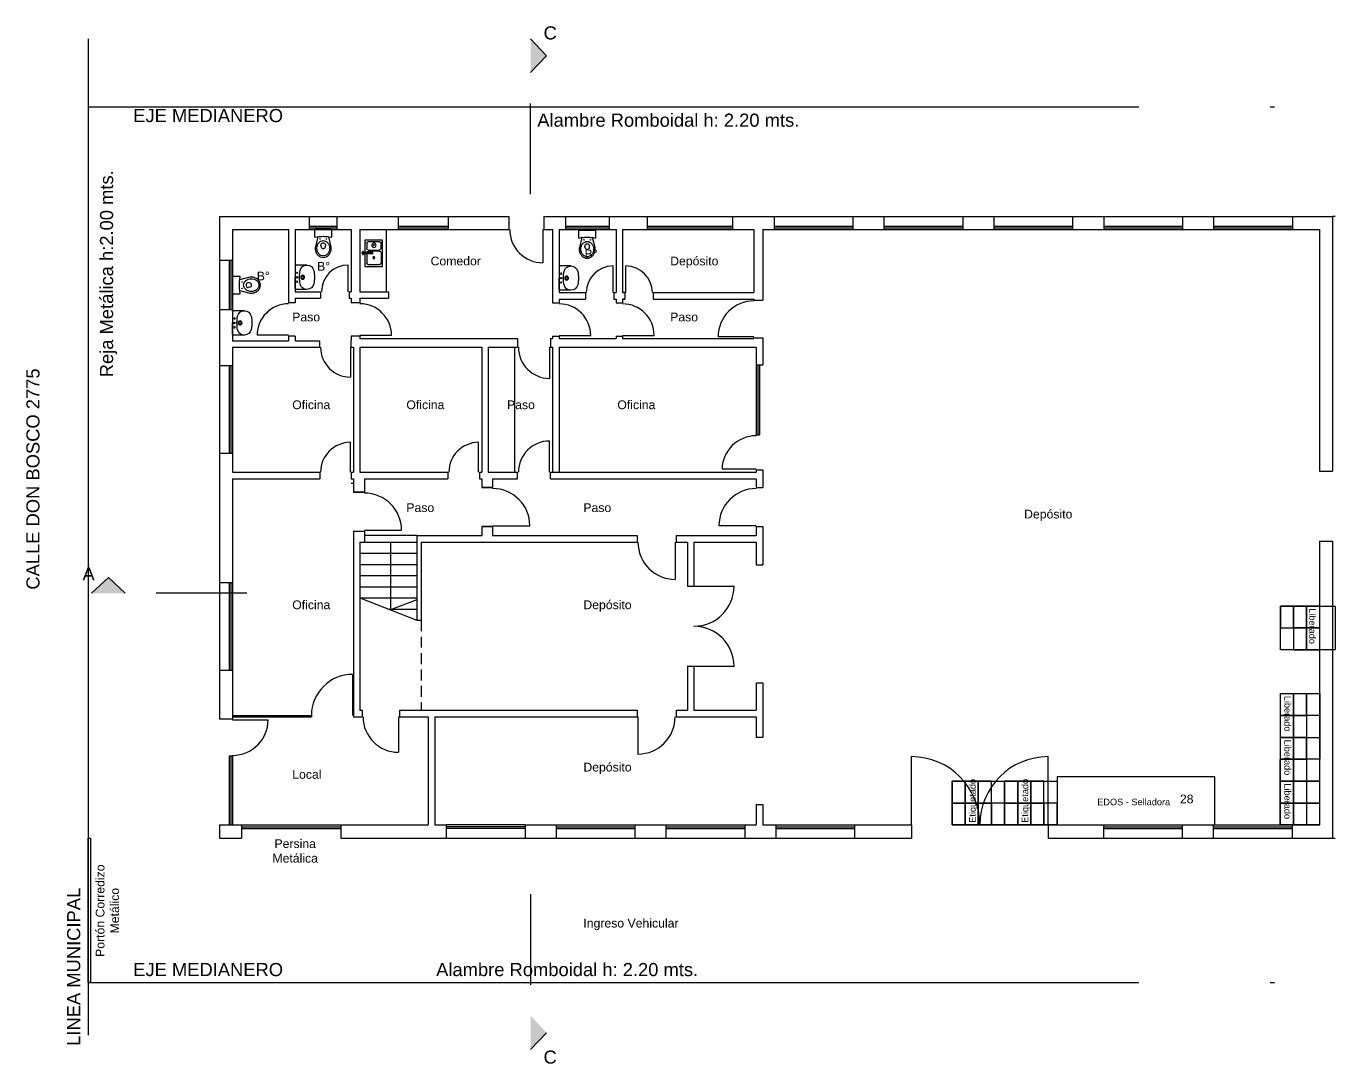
# Model space of a CAD drawing. Header units: inches. Extents: x 16.6 to 94.3, y -7.9 to 15.8.
# Drawn here: x 16.55 to 46.43, y -7.9 to 15.81 of the extents above; entities that cross this region are included whole.
import ezdxf

# ---------------------------------------------------------------- set-up
doc = ezdxf.new("R2010")
doc.units = ezdxf.units.IN
doc.header["$MEASUREMENT"] = 0
doc.linetypes.add('ACAD_ISO04W100', pattern=[30, 24, -3, 0, -3])
doc.linetypes.add('TRAZOS2', pattern=[0.375, 0.25, -0.125])
for name, color, linetype in [('03 Auxiliar 2', 251, 'Continuous'), ('A-ARTEFACTOS', 1, 'Continuous'), ('Capa1', 8, 'Continuous'), ('Capa2', 252, 'Continuous'), ('SANITARIOS', 1, 'Continuous')]:
    doc.layers.add(name, color=color, linetype=linetype)
for name, color, linetype, plot in [('Estanterías', 210, 'Continuous', False), ('Liberado', 82, 'Continuous', False), ('Máquinas', 30, 'Continuous', False)]:
    doc.layers.add(name, color=color, linetype=linetype, plot=plot)
doc.styles.get("Standard").update_dxf_attribs({"font": 'arial.ttf'})

# ---------------------------------------------------------------- blocks, each defined once
blk = doc.blocks.new('inodoro')
at = {"layer": '03 Auxiliar 2'}
for p, q in [((0.192, 0), (-0.192, 0)), ((-0.2, -0.008), (-0.2, -0.159)), ((-0.185, -0.174), (-0.13, -0.164)), ((-0.124, -0.163), (-0.179, -0.391)), ((0.18, -0.391), (0.125, -0.164)), ((0.13, -0.164), (0.185, -0.174)), ((0.2, -0.159), (0.2, -0.008)), ((-0.049, -0.394), (-0.055, -0.358)), ((-0.048, -0.395), (-0.049, -0.392)), ((0.017, -0.311), (-0.016, -0.311)), ((0.05, -0.394), (0.056, -0.358)), ((0.05, -0.395), (0.05, -0.394))]:
    blk.add_line(p, q, dxfattribs=at)
blk.add_lwpolyline([(0.001, -0.602, -0.116068), (-0.054, -0.589, -0.104119), (-0.102, -0.551, -0.090734), (-0.133, -0.495, -0.083107), (-0.145, -0.427, -0.083107), (-0.133, -0.359, -0.090734), (-0.102, -0.303, -0.104119), (-0.054, -0.265, -0.116068), (0.001, -0.252, -0.116068), (0.055, -0.265, -0.104119), (0.103, -0.303, -0.090734), (0.135, -0.359, -0.083107), (0.146, -0.427, -0.083107), (0.135, -0.495, -0.090734), (0.103, -0.551, -0.104119), (0.055, -0.589, -0.116068)], format="xyb", close=True, dxfattribs=at)
blk.add_lwpolyline([(-0.124, -0.163, -0.026853), (0, -0.154, -0.027118), (0.125, -0.164)], format="xyb", dxfattribs=at)
for centre in [(-0.073, -0.215), (0.074, -0.215)]:
    blk.add_circle(centre, 0.005, dxfattribs=at)
for centre, radius, start, end in [((-0.192, -0.008), 0.008, 90, 180), ((0.192, -0.008), 0.008, 360, 90), ((-0.185, -0.159), 0.015, 180, 270), ((0.026, -1.314), 1.16, 97.4474, 97.7443), ((0.185, -0.159), 0.015, 270, 0), ((0.059, -0.427), 0.241, 171.4375, 180), ((0.059, -0.427), 0.241, 180, 199.7974), ((0.031, -0.437), 0.211, 199.7974, 220.9922), ((0.012, -0.453), 0.186, 220.9922, 244.5162), ((-0.016, -0.351), 0.04, 90, 190.1096), ((0.001, -0.384), 0.05, 191.7999, 270), ((0.001, -0.384), 0.05, 270, 348.2001), ((0.017, -0.351), 0.04, 349.8904, 90), ((-0.011, -0.453), 0.186, 295.4838, 319.0078), ((-0.029, -0.437), 0.211, 319.0078, 340.2026), ((-0.058, -0.427), 0.241, 340.2026, 360), ((-0.058, -0.427), 0.241, 360, 8.5625), ((0.001, -0.478), 0.159, 244.5162, 270), ((0.001, -0.478), 0.159, 270, 295.4838)]:
    blk.add_arc(centre, radius, start, end, dxfattribs=at)
blk = doc.blocks.new('BACH')
at = {"layer": '03 Auxiliar 2'}
for p, q in [((3333.218, 1803.54), (3333.466, 1803.54)), ((3333.486, 1803.52), (3333.486, 1803.262)), ((3333.486, 1803.004), (3333.486, 1803.262)), ((3333.218, 1802.984), (3333.466, 1802.984))]:
    blk.add_line(p, q, dxfattribs=at)
for centre, radius in [((3333.316, 1803.262), 0.045), ((3333.316, 1803.262), 0.03), ((3333.441, 1803.362), 0.015), ((3333.441, 1803.162), 0.015)]:
    blk.add_circle(centre, radius, dxfattribs=at)
for centre, radius, start, end in [((3333.218, 1803.38), 0.16, 12.0967, 168.2639), ((3333.466, 1803.52), 0.02, 0, 90), ((3333.786, 1803.262), 0.74, 168.2639, 180), ((3333.786, 1803.262), 0.74, 180, 191.7361), ((3332.934, 1803.319), 0.45, 3.1243, 12.0967), ((3331.886, 1803.262), 1.5, 0, 3.1243), ((3331.886, 1803.262), 1.5, 356.8757, 0), ((3333.446, 1803.262), 0.0175, 0, 180), ((3333.446, 1803.262), 0.0175, 180, 0), ((3333.218, 1803.144), 0.16, 191.7361, 347.9033), ((3332.934, 1803.204), 0.45, 347.9033, 356.8757), ((3333.466, 1803.004), 0.02, 270, 0)]:
    blk.add_arc(centre, radius, start, end, dxfattribs=at)
blk = doc.blocks.new('bacha coc')
at = {"layer": '03 Auxiliar 2'}
for p, q in [((2665.567, 1796.511), (2665.567, 1796.723)), ((2665.857, 1796.763), (2665.607, 1796.763)), ((2665.897, 1796.492), (2665.897, 1796.723)), ((2665.716, 1796.496), (2665.449, 1796.496)), ((2665.486, 1796.545), (2665.486, 1796.447)), ((2665.708, 1796.511), (2665.486, 1796.511)), ((2665.708, 1796.481), (2665.486, 1796.481)), ((2665.567, 1796.273), (2665.567, 1796.387)), ((2665.857, 1796.452), (2665.607, 1796.452)), ((2665.607, 1796.427), (2665.857, 1796.427)), ((2665.678, 1796.483), (2665.678, 1796.513)), ((2665.897, 1796.387), (2665.897, 1796.273)), ((2665.607, 1796.233), (2665.857, 1796.233))]:
    blk.add_line(p, q, dxfattribs=at)
for points in [[(2665.927, 1796.799), (2665.927, 1796.199), (2665.527, 1796.199), (2665.527, 1796.481)], [(2665.527, 1796.511), (2665.527, 1796.799), (2665.927, 1796.799)], [(2665.708, 1796.511), (2665.708, 1796.481)]]:
    blk.add_lwpolyline(points, dxfattribs=at)
for centre, radius in [((2665.486, 1796.496), 0.025), ((2665.486, 1796.496), 0.0177), ((2665.486, 1796.496), 0.015), ((2665.732, 1796.317), 0.05), ((2665.732, 1796.601), 0.024), ((2665.732, 1796.601), 0.02), ((2665.732, 1796.317), 0.01)]:
    blk.add_circle(centre, radius, dxfattribs=at)
for centre, start, end in [((2665.607, 1796.723), 90, 180), ((2665.857, 1796.723), 0, 90), ((2665.607, 1796.492), 180, 270), ((2665.607, 1796.387), 90, 180), ((2665.857, 1796.492), 270, 360), ((2665.857, 1796.387), 0, 90), ((2665.607, 1796.273), 180, 270), ((2665.857, 1796.273), 270, 0)]:
    blk.add_arc(centre, 0.04, start, end, dxfattribs=at)

msp = doc.modelspace()

# ---------------------------------------------------------------- hatches: boundary and pattern name
h = msp.add_hatch(color=256)
h.dxf.hatch_style = 1
h.paths.add_polyline_path([(28.077, 14.746), (28.077, 15.519), (28.437, 15.133)])
h = msp.add_hatch(color=256)
h.dxf.hatch_style = 1
h.paths.add_polyline_path([(18.817, 2.854), (18.045, 2.854), (18.431, 3.214)])
h = msp.add_hatch(color=256)
h.dxf.hatch_style = 1
h.paths.add_polyline_path([(28.077, -6.798), (28.077, -7.571), (28.437, -7.184)])

# ---------------------------------------------------------------- linework, layer by layer
for p, q in [((17.968, 15.517), (17.968, -7.241)), ((28.437, 15.133), (28.077, 15.519)), ((28.077, 14.746), (28.437, 15.133)), ((28.077, 11.971), (28.077, 14.042)), ((20.968, 11.461), (23.023, 11.461)), ((20.968, 11.461), (20.968, 10.456)), ((23.023, 11.161), (23.023, 11.461)), ((23.653, 11.161), (23.653, 11.461)), ((23.653, 11.461), (25.052, 11.461)), ((25.052, 11.461), (25.052, 11.161)), ((26.192, 11.461), (26.192, 11.161)), ((26.192, 11.461), (27.578, 11.461)), ((27.578, 11.461), (27.578, 11.161)), ((28.378, 11.461), (28.378, 11.161)), ((28.378, 11.461), (28.878, 11.461)), ((28.878, 11.161), (28.878, 11.461)), ((29.878, 11.161), (29.878, 11.461)), ((29.878, 11.461), (30.74, 11.461)), ((30.74, 11.461), (30.74, 11.161)), ((32.69, 11.461), (32.69, 11.161)), ((32.69, 11.461), (33.638, 11.461)), ((33.638, 11.461), (33.638, 11.161)), ((35.438, 11.461), (36.148, 11.461)), ((35.438, 11.461), (35.438, 11.161)), ((35.438, 11.461), (36.148, 11.461)), ((36.148, 11.461), (36.148, 11.161)), ((37.948, 11.461), (38.658, 11.461)), ((37.948, 11.461), (37.948, 11.161)), ((37.948, 11.461), (38.658, 11.461)), ((38.658, 11.461), (38.658, 11.161)), ((40.458, 11.461), (40.458, 11.161)), ((40.458, 11.461), (41.168, 11.461)), ((41.168, 11.461), (41.168, 11.161)), ((42.968, 11.461), (42.968, 11.161)), ((42.968, 11.461), (43.678, 11.461)), ((43.678, 11.461), (43.678, 11.161)), ((45.478, 11.461), (45.478, 11.161)), ((45.478, 11.461), (46.398, 11.461)), ((46.398, 11.461), (46.398, 5.641)), ((21.268, 11.161), (22.548, 11.161)), ((21.268, 11.161), (21.268, 10.456)), ((22.548, 11.161), (22.548, 9.486)), ((22.698, 11.161), (22.698, 9.741)), ((22.698, 11.161), (23.023, 11.161)), ((23.653, 11.161), (23.978, 11.161)), ((23.978, 11.161), (23.978, 9.741)), ((24.178, 11.161), (24.178, 9.741)), ((24.178, 11.161), (25.052, 11.161)), ((26.192, 11.161), (27.578, 11.161)), ((28.378, 11.161), (28.578, 11.161)), ((28.578, 11.161), (28.578, 9.484)), ((28.728, 11.161), (28.728, 9.721)), ((28.728, 11.161), (28.878, 11.161)), ((29.878, 11.161), (30.028, 11.161)), ((30.028, 11.161), (30.028, 9.721)), ((30.178, 11.161), (30.178, 9.721)), ((30.178, 11.161), (30.74, 11.161)), ((32.69, 11.161), (33.178, 11.161)), ((33.178, 11.161), (33.178, 9.721)), ((33.378, 11.161), (33.378, 9.551)), ((33.378, 11.161), (33.638, 11.161)), ((35.438, 11.161), (36.148, 11.161)), ((35.438, 11.161), (36.148, 11.161)), ((37.948, 11.161), (38.658, 11.161)), ((37.948, 11.161), (38.658, 11.161)), ((40.458, 11.161), (41.168, 11.161)), ((42.968, 11.161), (43.678, 11.161)), ((45.478, 11.161), (46.098, 11.161)), ((46.098, 11.161), (46.098, 5.641)), ((21.268, 10.456), (20.968, 10.456)), ((22.698, 9.741), (23.278, 9.741)), ((22.698, 9.591), (23.278, 9.591)), ((22.698, 9.591), (22.698, 9.486)), ((23.278, 9.741), (23.278, 9.591)), ((23.928, 9.741), (23.928, 9.591)), ((23.928, 9.741), (23.978, 9.741)), ((23.928, 9.591), (23.978, 9.591)), ((23.978, 9.591), (23.978, 9.486)), ((24.178, 9.741), (24.828, 9.741)), ((24.178, 9.591), (24.178, 9.486)), ((24.178, 9.591), (24.828, 9.591)), ((24.178, 9.591), (24.178, 9.486)), ((24.828, 9.741), (24.828, 9.591)), ((28.578, 9.589), (28.578, 9.484)), ((28.728, 9.721), (29.328, 9.721)), ((28.728, 9.571), (29.328, 9.571)), ((28.728, 9.571), (28.728, 9.484)), ((29.328, 9.721), (29.328, 9.571)), ((29.978, 9.721), (29.978, 9.571)), ((29.978, 9.721), (30.028, 9.721)), ((29.978, 9.571), (30.028, 9.571)), ((30.028, 9.571), (30.028, 9.484)), ((30.028, 9.571), (30.028, 9.484)), ((30.178, 9.721), (30.228, 9.721)), ((30.228, 9.721), (30.178, 9.721)), ((30.178, 9.571), (30.228, 9.571)), ((30.178, 9.571), (30.178, 9.484)), ((30.228, 9.571), (30.178, 9.571)), ((30.228, 9.721), (30.228, 9.571)), ((30.878, 9.721), (30.878, 9.571)), ((30.878, 9.721), (33.178, 9.721)), ((30.878, 9.571), (33.178, 9.571)), ((33.178, 9.571), (33.178, 9.551)), ((21.268, 9.326), (20.968, 9.326)), ((20.968, 9.326), (20.968, 8.046)), ((21.268, 9.326), (21.268, 8.621)), ((22.698, 9.486), (22.548, 9.486)), ((24.178, 9.486), (23.978, 9.486)), ((28.578, 9.484), (28.728, 9.484)), ((30.028, 9.484), (30.178, 9.484)), ((33.178, 9.551), (33.378, 9.551)), ((22.698, 8.726), (22.548, 8.726)), ((22.548, 8.726), (22.548, 8.621)), ((22.698, 8.726), (22.698, 8.621)), ((24.178, 8.726), (23.978, 8.726)), ((23.978, 8.726), (23.978, 8.621)), ((24.178, 8.726), (24.178, 8.671)), ((24.178, 8.671), (27.778, 8.671)), ((27.778, 8.671), (27.778, 8.471)), ((28.528, 8.671), (28.528, 8.471)), ((28.528, 8.671), (28.578, 8.671)), ((28.578, 8.724), (28.578, 8.671)), ((28.578, 8.724), (28.728, 8.724)), ((28.578, 8.724), (28.578, 8.671)), ((28.728, 8.724), (28.728, 8.671)), ((28.728, 8.671), (30.028, 8.671)), ((30.028, 8.724), (30.028, 8.671)), ((30.028, 8.724), (30.178, 8.724)), ((30.178, 8.724), (30.178, 8.671)), ((30.178, 8.671), (33.178, 8.671)), ((33.178, 8.691), (33.378, 8.691)), ((33.178, 8.691), (33.178, 8.671)), ((33.378, 8.691), (33.378, 8.071)), ((21.268, 8.621), (22.548, 8.621)), ((21.268, 8.471), (23.258, 8.471)), ((21.268, 8.471), (21.268, 8.046)), ((22.698, 8.621), (23.258, 8.621)), ((23.258, 8.471), (23.258, 8.621)), ((23.978, 8.471), (23.978, 8.621)), ((23.978, 8.471), (24.028, 8.471)), ((24.028, 8.471), (24.028, 5.621)), ((24.178, 8.471), (24.178, 5.621)), ((24.178, 8.471), (26.958, 8.471)), ((26.958, 8.471), (26.958, 5.621)), ((27.108, 8.471), (27.108, 5.621)), ((27.108, 8.471), (27.778, 8.471)), ((28.528, 8.471), (28.578, 8.471)), ((28.578, 8.471), (28.578, 5.621)), ((28.728, 8.471), (28.728, 5.621)), ((28.728, 8.471), (33.228, 8.471)), ((33.228, 8.471), (33.228, 8.071)), ((33.228, 8.071), (33.378, 8.071)), ((21.268, 8.046), (20.968, 8.046)), ((21.268, 6.046), (20.968, 6.046)), ((20.968, 6.046), (20.968, 3.089)), ((21.268, 6.046), (21.268, 5.621)), ((21.268, 5.621), (23.258, 5.621)), ((21.268, 5.471), (23.258, 5.471)), ((21.268, 5.471), (21.268, 3.089)), ((23.258, 5.621), (23.258, 5.471)), ((23.978, 5.621), (23.978, 5.471)), ((23.978, 5.621), (24.028, 5.621)), ((23.978, 5.621), (24.028, 5.621)), ((23.978, 5.471), (24.028, 5.471)), ((23.978, 5.471), (24.028, 5.471)), ((24.028, 5.471), (24.028, 5.371)), ((24.178, 5.621), (26.188, 5.621)), ((24.278, 5.471), (24.278, 5.371)), ((24.278, 5.471), (26.188, 5.471)), ((26.188, 5.621), (26.188, 5.471)), ((26.908, 5.621), (26.958, 5.621)), ((26.908, 5.621), (26.908, 5.471)), ((26.908, 5.621), (26.958, 5.621)), ((26.908, 5.621), (26.958, 5.621)), ((26.908, 5.471), (26.958, 5.471)), ((26.908, 5.471), (26.958, 5.471)), ((26.908, 5.471), (26.958, 5.471)), ((26.908, 5.471), (26.958, 5.471)), ((26.958, 5.471), (26.958, 5.266)), ((27.108, 5.621), (27.778, 5.621)), ((27.208, 5.471), (27.208, 5.266)), ((27.208, 5.471), (27.778, 5.471)), ((27.778, 5.471), (27.778, 5.621)), ((28.528, 5.621), (28.578, 5.621)), ((28.528, 5.471), (28.528, 5.621)), ((28.528, 5.621), (33.228, 5.621)), ((28.528, 5.471), (33.228, 5.471)), ((33.228, 5.671), (33.378, 5.671)), ((33.228, 5.671), (33.228, 5.621)), ((33.228, 5.471), (33.228, 5.266)), ((33.378, 5.671), (33.378, 5.266)), ((46.098, 5.641), (46.398, 5.641)), ((23.978, 5.366), (24.028, 5.366)), ((23.978, 5.366), (24.028, 5.366)), ((23.978, 5.366), (24.028, 5.366)), ((24.028, 5.366), (24.028, 5.161)), ((24.028, 5.161), (24.278, 5.161)), ((24.278, 5.161), (24.028, 5.161)), ((24.278, 5.161), (24.128, 5.161)), ((24.278, 5.366), (24.278, 5.161)), ((26.958, 5.266), (27.208, 5.266)), ((27.208, 5.266), (26.958, 5.266)), ((27.208, 5.266), (27.058, 5.266)), ((33.228, 5.266), (33.378, 5.266)), ((24.028, 4.271), (24.278, 4.271)), ((24.028, 4.271), (24.028, 0.031)), ((24.278, 4.271), (24.278, 4.021)), ((26.958, 4.376), (27.208, 4.376)), ((26.958, 4.376), (26.958, 4.171)), ((27.208, 4.376), (26.958, 4.376)), ((27.208, 4.376), (27.058, 4.376)), ((27.208, 4.376), (27.208, 4.171)), ((33.228, 4.376), (33.378, 4.376)), ((33.228, 4.376), (33.228, 4.171)), ((33.378, 4.376), (33.378, 3.506)), ((24.178, 4.021), (24.178, 0.181)), ((24.178, 4.021), (24.278, 4.021)), ((25.478, 4.171), (26.958, 4.171)), ((25.478, 4.171), (25.478, 2.236)), ((25.578, 4.021), (30.508, 4.021)), ((25.578, 4.021), (25.578, 2.236)), ((27.108, 4.021), (27.208, 4.021)), ((27.208, 4.171), (30.508, 4.171)), ((30.508, 4.171), (30.508, 4.021)), ((31.398, 4.171), (31.398, 4.021)), ((31.398, 4.171), (33.228, 4.171)), ((31.398, 4.021), (31.658, 4.021)), ((31.658, 4.021), (31.658, 3.016)), ((31.808, 4.021), (31.808, 3.016)), ((31.808, 4.021), (33.228, 4.021)), ((33.228, 4.021), (33.228, 3.506)), ((46.098, 4.041), (46.398, 4.041)), ((46.098, 4.041), (46.098, -2.439)), ((46.398, 4.041), (46.398, -2.739)), ((33.228, 3.506), (33.378, 3.506)), ((18.431, 3.214), (18.045, 2.854)), ((18.817, 2.854), (18.431, 3.214)), ((21.268, 3.089), (20.968, 3.089)), ((31.658, 3.016), (31.808, 3.016)), ((21.592, 2.854), (19.521, 2.854)), ((25.478, 2.236), (25.578, 2.236)), ((21.268, 1.089), (20.968, 1.089)), ((20.968, 1.089), (20.968, -0.019)), ((21.268, 1.089), (21.268, -0.019)), ((31.651, 1.186), (31.808, 1.186)), ((31.658, 1.186), (31.658, 0.181)), ((31.808, 1.186), (31.808, 0.181)), ((33.228, 0.806), (33.228, 0.181)), ((33.228, 0.806), (33.378, 0.806)), ((33.378, 0.806), (33.378, -0.434)), ((24.028, 0.031), (24.228, 0.031)), ((24.178, 0.181), (24.228, 0.181)), ((24.228, 0.181), (24.228, 0.031)), ((25.078, 0.181), (25.078, 0.031)), ((25.078, 0.181), (30.508, 0.181)), ((25.078, 0.031), (25.738, 0.031)), ((25.738, 0.031), (25.738, -2.439)), ((25.888, 0.031), (25.888, -2.439)), ((25.888, 0.031), (30.508, 0.031)), ((30.508, 0.181), (30.508, 0.031)), ((31.398, 0.181), (31.398, 0.031)), ((31.398, 0.181), (31.658, 0.181)), ((31.398, 0.031), (33.228, 0.031)), ((31.808, 0.181), (33.228, 0.181)), ((33.228, 0.031), (33.228, -0.434)), ((33.228, -0.434), (33.378, -0.434)), ((33.228, -1.974), (33.228, -2.439)), ((33.228, -1.974), (33.378, -1.974)), ((33.378, -1.974), (33.378, -2.439)), ((20.968, -2.439), (21.468, -2.439)), ((20.968, -2.439), (20.968, -2.739)), ((21.468, -2.439), (21.468, -2.739)), ((23.738, -2.439), (23.738, -2.739)), ((23.738, -2.439), (25.738, -2.439)), ((25.888, -2.439), (26.148, -2.439)), ((26.148, -2.439), (26.148, -2.739)), ((27.948, -2.439), (27.948, -2.739)), ((27.948, -2.439), (28.658, -2.439)), ((28.658, -2.439), (28.658, -2.739)), ((30.458, -2.439), (30.458, -2.739)), ((30.458, -2.439), (31.168, -2.439)), ((31.168, -2.439), (31.168, -2.739)), ((32.968, -2.439), (32.968, -2.739)), ((32.968, -2.439), (33.228, -2.439)), ((33.378, -2.439), (33.678, -2.439)), ((33.678, -2.439), (33.678, -2.739)), ((35.478, -2.439), (35.478, -2.739)), ((35.478, -2.439), (36.778, -2.439)), ((36.778, -2.439), (36.778, -2.739)), ((39.898, -2.439), (39.898, -2.739)), ((39.898, -2.439), (41.168, -2.439)), ((41.168, -2.739), (41.168, -2.439)), ((42.968, -2.739), (42.968, -2.439)), ((42.968, -2.439), (43.678, -2.439)), ((43.678, -2.739), (43.678, -2.439)), ((45.478, -2.439), (46.098, -2.439)), ((45.478, -2.739), (45.478, -2.439)), ((20.968, -2.739), (21.468, -2.739)), ((23.738, -2.739), (26.148, -2.739)), ((27.948, -2.739), (28.658, -2.739)), ((30.458, -2.739), (31.168, -2.739)), ((32.968, -2.739), (33.678, -2.739)), ((35.478, -2.739), (36.778, -2.739)), ((39.898, -2.739), (41.168, -2.739)), ((42.968, -2.739), (43.678, -2.739)), ((45.478, -2.739), (46.398, -2.739)), ((28.077, -4.023), (28.077, -6.094)), ((28.437, -7.184), (28.077, -7.571))]:
    msp.add_line(p, q)
at = {"linetype": 'TRAZOS2'}
msp.add_line((25.578, 2.236), (25.578, 0.181), dxfattribs=at)
at = {"layer": 'Capa1', "linetype": 'ACAD_ISO04W100'}
for p, q in [((17.968, 13.961), (93.168, 13.961)), ((17.968, -6.039), (93.168, -6.039))]:
    msp.add_line(p, q, dxfattribs=at)
at = {"layer": 'Capa2'}
for p, q in [((23.023, 11.461), (23.653, 11.461)), ((25.052, 11.461), (26.192, 11.461)), ((28.878, 11.461), (29.878, 11.461)), ((30.74, 11.461), (32.69, 11.461)), ((33.638, 11.461), (35.438, 11.461)), ((36.148, 11.461), (37.948, 11.461)), ((38.658, 11.461), (40.458, 11.461)), ((41.168, 11.461), (42.968, 11.461)), ((43.678, 11.461), (45.478, 11.461)), ((46.453, 11.461), (46.398, 11.461)), ((23.023, 11.241), (23.653, 11.241)), ((23.023, 11.201), (23.653, 11.201)), ((23.023, 11.161), (23.653, 11.161)), ((24.778, 11.161), (24.778, 9.741)), ((25.052, 11.241), (26.192, 11.241)), ((25.052, 11.201), (26.192, 11.201)), ((25.052, 11.161), (26.192, 11.161)), ((28.358, 11.161), (28.358, 10.401)), ((28.878, 11.241), (29.878, 11.241)), ((28.878, 11.201), (29.878, 11.201)), ((28.878, 11.161), (29.878, 11.161)), ((30.74, 11.241), (32.69, 11.241)), ((30.74, 11.201), (32.69, 11.201)), ((30.74, 11.161), (32.69, 11.161)), ((33.638, 11.241), (35.438, 11.241)), ((33.638, 11.201), (35.438, 11.201)), ((33.638, 11.161), (35.438, 11.161)), ((36.148, 11.241), (37.948, 11.241)), ((36.148, 11.201), (37.948, 11.201)), ((36.148, 11.161), (37.948, 11.161)), ((38.658, 11.241), (40.458, 11.241)), ((38.658, 11.201), (40.458, 11.201)), ((38.658, 11.161), (40.458, 11.161)), ((41.168, 11.241), (42.968, 11.241)), ((41.168, 11.201), (42.968, 11.201)), ((41.168, 11.161), (42.968, 11.161)), ((43.678, 11.241), (45.478, 11.241)), ((43.678, 11.201), (45.478, 11.201)), ((43.678, 11.161), (45.478, 11.161)), ((20.968, 10.456), (20.968, 9.326)), ((21.188, 10.456), (21.188, 9.326)), ((21.228, 10.456), (21.228, 9.326)), ((21.268, 10.456), (21.268, 9.326)), ((23.908, 9.741), (23.908, 10.351)), ((29.958, 9.721), (29.958, 10.331)), ((30.248, 9.721), (30.248, 10.331)), ((22.548, 8.746), (21.828, 8.746)), ((24.178, 8.746), (24.898, 8.746)), ((28.728, 8.744), (29.448, 8.744)), ((30.178, 8.744), (30.898, 8.744)), ((33.178, 8.711), (32.358, 8.711)), ((23.958, 8.471), (23.958, 7.791)), ((27.708, 8.471), (27.708, 5.621)), ((28.508, 8.471), (28.508, 7.761)), ((33.228, 8.071), (33.228, 6.471)), ((33.268, 8.071), (33.268, 6.471)), ((33.308, 8.071), (33.308, 6.471)), ((20.968, 8.046), (20.968, 6.046)), ((21.188, 8.046), (21.188, 6.046)), ((21.228, 8.046), (21.228, 6.046)), ((21.268, 8.046), (21.268, 6.046)), ((23.958, 5.621), (23.958, 6.301)), ((26.888, 5.621), (26.888, 6.301)), ((28.508, 5.621), (28.508, 6.331)), ((33.228, 6.471), (33.308, 6.471)), ((33.228, 5.691), (32.449, 5.691)), ((24.278, 4.291), (25.128, 4.291)), ((27.208, 4.396), (28.058, 4.396)), ((33.228, 4.396), (32.378, 4.396)), ((25.478, 4.171), (24.278, 4.171)), ((24.278, 4.021), (25.478, 4.021)), ((24.878, 4.021), (24.878, 2.472)), ((31.378, 4.021), (31.378, 3.171)), ((24.178, 3.766), (25.478, 3.766)), ((24.178, 3.511), (25.478, 3.511)), ((20.968, 3.089), (20.968, 1.089)), ((21.188, 3.089), (21.188, 1.089)), ((21.228, 3.089), (21.228, 1.089)), ((21.268, 3.089), (21.268, 1.089)), ((24.178, 3.256), (25.478, 3.256)), ((24.178, 3.001), (25.478, 3.001)), ((31.808, 3.016), (32.723, 3.016)), ((24.178, 2.746), (25.478, 2.746)), ((24.178, 2.746), (25.478, 2.236)), ((25.478, 2.707), (24.878, 2.472)), ((24.828, 2.491), (25.478, 2.491)), ((24.008, 1.001), (24.008, 0.061)), ((31.808, 1.186), (32.723, 1.186)), ((21.268, 0.061), (23.068, 0.061)), ((21.268, 0.046), (23.068, 0.046)), ((21.268, 0.031), (23.068, 0.031)), ((23.068, 0.061), (23.068, 0.031)), ((25.058, 0.031), (25.058, -0.779)), ((30.528, 0.031), (30.528, -0.819)), ((21.268, -0.019), (20.968, -0.019)), ((21.268, -0.039), (22.078, -0.039)), ((21.268, -0.869), (21.188, -0.869)), ((21.188, -0.869), (21.188, -2.439)), ((21.228, -0.869), (21.228, -2.439)), ((21.268, -0.869), (21.268, -2.439)), ((36.778, -2.439), (36.778, -0.879)), ((39.898, -2.439), (39.898, -0.879)), ((21.468, -2.439), (23.738, -2.439)), ((21.468, -2.479), (23.738, -2.479)), ((21.468, -2.519), (23.738, -2.519)), ((27.948, -2.439), (26.148, -2.439)), ((27.948, -2.479), (26.148, -2.479)), ((27.948, -2.519), (26.148, -2.519)), ((28.658, -2.439), (30.458, -2.439)), ((28.658, -2.479), (30.458, -2.479)), ((28.658, -2.519), (30.458, -2.519)), ((31.168, -2.439), (32.968, -2.439)), ((31.168, -2.479), (32.968, -2.479)), ((31.168, -2.519), (32.968, -2.519)), ((33.678, -2.439), (35.478, -2.439)), ((33.678, -2.479), (35.478, -2.479)), ((33.678, -2.519), (35.478, -2.519)), ((41.168, -2.439), (42.968, -2.439)), ((41.168, -2.479), (42.968, -2.479)), ((41.168, -2.519), (42.968, -2.519)), ((43.678, -2.439), (45.478, -2.439)), ((43.678, -2.479), (45.478, -2.479)), ((43.678, -2.519), (45.478, -2.519)), ((26.148, -2.739), (27.948, -2.739)), ((28.658, -2.739), (30.458, -2.739)), ((31.168, -2.739), (32.968, -2.739)), ((33.678, -2.739), (35.478, -2.739)), ((41.168, -2.739), (42.968, -2.739)), ((43.678, -2.739), (45.478, -2.739)), ((46.398, -2.739), (46.453, -2.739))]:
    msp.add_line(p, q, dxfattribs=at)
msp.add_lwpolyline([(17.968, -2.739), (18.018, -2.739), (18.018, -6.039), (17.968, -6.039)], close=True, dxfattribs=at)
for centre, radius, start, end in [((28.358, 11.161), 0.76, 180, 270), ((23.908, 9.741), 0.61, 90, 180), ((29.958, 9.721), 0.61, 90, 180), ((30.248, 9.721), 0.61, 0, 90), ((22.548, 8.746), 0.72, 90, 180), ((24.178, 8.746), 0.72, 0, 90), ((28.728, 8.744), 0.72, 0, 90), ((30.178, 8.744), 0.72, 0, 90), ((33.178, 8.711), 0.82, 90, 180), ((23.958, 8.471), 0.68, 180, 270), ((28.508, 8.471), 0.71, 180, 270), ((23.958, 5.621), 0.68, 90, 180), ((26.888, 5.621), 0.68, 90, 180), ((28.508, 5.621), 0.71, 90, 180), ((33.228, 5.671), 0.78, 90, 178.5307), ((24.278, 4.291), 0.85, 0, 90), ((27.208, 4.396), 0.85, 0, 90), ((33.228, 4.396), 0.85, 90, 180), ((31.378, 4.021), 0.85, 180, 270), ((31.808, 3.016), 0.915, 270, 0), ((31.808, 1.186), 0.915, 0, 90), ((24.008, 0.061), 0.94, 90, 180), ((25.058, 0.031), 0.81, 180, 270), ((30.528, 0.031), 0.85, 270, 360), ((21.268, -0.039), 0.81, 270, 0), ((36.778, -2.439), 1.56, 0, 90), ((39.898, -2.439), 1.56, 90, 180)]:
    msp.add_arc(centre, radius, start, end, dxfattribs=at)
at = {"layer": 'Estanterías'}
msp.add_lwpolyline([(45.198, -2.439), (45.204, 0.561), (46.104, 0.561), (46.098, -2.439)], close=True, dxfattribs=at)
at = {"layer": 'Liberado'}
for points in [[(46.453, 2.561), (46.453, 1.561), (45.204, 1.561), (45.204, 2.561)], [(45.204, 2.561), (45.204, 2.061), (45.504, 2.061), (45.504, 2.561)], [(45.504, 2.561), (45.504, 2.061), (45.804, 2.061), (45.804, 2.561)], [(45.804, 2.561), (45.804, 2.061), (46.104, 2.061), (46.104, 2.561)], [(45.504, 2.061), (45.504, 1.561), (45.204, 1.561), (45.204, 2.061)], [(45.504, 2.061), (45.504, 1.561), (45.804, 1.561), (45.804, 2.061)], [(45.804, 2.061), (45.804, 1.561), (46.104, 1.561), (46.104, 2.061)], [(45.504, 0.561), (45.504, 0.061), (45.204, 0.061), (45.204, 0.561)], [(45.804, 0.561), (45.804, 0.061), (45.504, 0.061), (45.504, 0.561)], [(46.104, 0.561), (46.104, 0.061), (45.804, 0.061), (45.804, 0.561)], [(45.504, 0.061), (45.504, -0.439), (45.204, -0.439), (45.204, 0.061)], [(45.804, 0.061), (45.804, -0.439), (45.504, -0.439), (45.504, 0.061)], [(45.804, 0.061), (45.804, -0.439), (46.104, -0.439), (46.104, 0.061)], [(45.504, -0.439), (45.504, -0.939), (45.204, -0.939), (45.204, -0.439)], [(45.804, -0.439), (45.804, -0.939), (45.504, -0.939), (45.504, -0.439)], [(46.104, -0.439), (46.104, -0.939), (45.804, -0.939), (45.804, -0.439)], [(45.504, -0.939), (45.504, -1.439), (45.204, -1.439), (45.204, -0.939)], [(45.804, -0.939), (45.804, -1.439), (45.504, -1.439), (45.504, -0.939)], [(45.804, -0.939), (45.804, -1.439), (46.104, -1.439), (46.104, -0.939)], [(37.704, -2.439), (37.704, -1.439), (38.904, -1.439), (38.904, -2.439)], [(38.004, -1.939), (38.004, -1.439), (37.704, -1.439), (37.704, -1.939)], [(38.304, -1.939), (38.304, -1.439), (38.004, -1.439), (38.004, -1.939)], [(38.604, -1.939), (38.604, -1.439), (38.304, -1.439), (38.304, -1.939)], [(38.604, -1.939), (38.604, -1.439), (38.904, -1.439), (38.904, -1.939)], [(38.904, -2.439), (38.904, -1.439), (40.104, -1.439), (40.104, -2.439)], [(39.204, -1.939), (39.204, -1.439), (38.904, -1.439), (38.904, -1.939)], [(39.504, -1.939), (39.504, -1.439), (39.204, -1.439), (39.204, -1.939)], [(39.804, -1.939), (39.804, -1.439), (39.504, -1.439), (39.504, -1.939)], [(39.804, -1.939), (39.804, -1.439), (40.104, -1.439), (40.104, -1.939)], [(45.504, -1.439), (45.504, -1.939), (45.204, -1.939), (45.204, -1.439)], [(45.804, -1.439), (45.804, -1.939), (45.504, -1.939), (45.504, -1.439)], [(45.804, -1.439), (45.804, -1.939), (46.104, -1.939), (46.104, -1.439)], [(38.004, -2.439), (38.004, -1.939), (37.704, -1.939), (37.704, -2.439)], [(38.304, -2.439), (38.304, -1.939), (38.004, -1.939), (38.004, -2.439)], [(38.604, -2.439), (38.604, -1.939), (38.304, -1.939), (38.304, -2.439)], [(38.904, -2.439), (38.904, -1.939), (38.604, -1.939), (38.604, -2.439)], [(39.204, -2.439), (39.204, -1.939), (38.904, -1.939), (38.904, -2.439)], [(39.504, -2.439), (39.504, -1.939), (39.204, -1.939), (39.204, -2.439)], [(39.804, -2.439), (39.804, -1.939), (39.504, -1.939), (39.504, -2.439)], [(40.104, -2.439), (40.104, -1.939), (39.804, -1.939), (39.804, -2.439)], [(45.504, -1.939), (45.504, -2.439), (45.204, -2.439), (45.204, -1.939)], [(45.804, -1.939), (45.804, -2.439), (45.504, -2.439), (45.504, -1.939)], [(45.804, -1.939), (45.804, -2.439), (46.104, -2.439), (46.104, -1.939)]]:
    msp.add_lwpolyline(points, close=True, dxfattribs=at)
at = {"layer": 'Máquinas'}
msp.add_lwpolyline([(40.104, -1.339), (40.104, -2.439), (43.704, -2.439), (43.704, -1.339)], close=True, dxfattribs=at)

# ---------------------------------------------------------------- block references
at = {"layer": 'A-ARTEFACTOS', "linetype": 'Continuous'}
for p in [(23.338, 11.161), (29.368, 11.141)]:
    msp.add_blockref('inodoro', p, dxfattribs=at)
at = {"layer": 'A-ARTEFACTOS', "linetype": 'Continuous', "rotation": 89.99999999999999}
msp.add_blockref('inodoro', (21.268, 9.891), dxfattribs=at)
at = {"layer": 'SANITARIOS', "xscale": -1, "rotation": 180}
msp.add_blockref('bacha coc', (-2641.236, 1807.12), dxfattribs=at)
at = {"layer": 'SANITARIOS', "xscale": -1}
for p in [(3356.184, -1793.19), (3362.214, -1793.21), (3354.754, -1794.233)]:
    msp.add_blockref('BACH', p, dxfattribs=at)

# ---------------------------------------------------------------- texts
for s, width, gutter_width, heights, insert, char_height, attachment_point in [('C', 2.58778, 10, [0], (28.371, 15.803), 0.3, 1), ('\\pxqc;EJE MEDIANERO', 10.60664, 1, [0], (15.406, 13.915), 0.3, 1), ('\\pxqc;Alambre Romboidal h: 2.20 mts.', 10.60664, 1, [0.305], (25.918, 13.81), 0.3, 1), ('Comedor', 0.91491, 1, [0], (25.791, 10.543), 0.2, 1), ('B°', 0.91491, 1, [0], (29.308, 10.705), 0.2, 1), ('Depósito', 0.91491, 1, [0], (31.264, 10.543), 0.2, 1), ('B°', 0.91491, 1, [0], (21.819, 10.199), 0.2, 1), ('B°', 0.91491, 1, [0], (23.198, 10.421), 0.2, 1), ('Paso', 0.91491, 1, [0], (22.63, 9.264), 0.2, 1), ('Paso', 0.91491, 1, [0], (31.264, 9.264), 0.2, 1), ('Oficina', 0.66667, 1, [0.203], (22.63, 7.259), 0.2, 1), ('Oficina', 0.91491, 1, [0], (25.237, 7.259), 0.2, 1), ('Paso', 0.91491, 1, [0], (27.537, 7.259), 0.2, 1), ('Oficina', 0.91491, 1, [0], (30.057, 7.259), 0.2, 1), ('Paso', 0.91491, 1, [0], (25.237, 4.909), 0.2, 1), ('Paso', 0.91491, 1, [0], (29.281, 4.909), 0.2, 1), ('Depósito', 0.91491, 1, [0], (39.35, 4.762), 0.2, 1), ('A', 2.58778, 10, [0], (17.838, 3.148), 0.3, 7), ('Oficina', 0.66667, 1, [0.203], (22.63, 2.69), 0.2, 1), ('Depósito', 0.91491, 1, [0], (29.281, 2.69), 0.2, 1), ('Local', 0.66667, 1, [0.203], (22.63, -1.184), 0.2, 1), ('Depósito', 0.91491, 1, [0], (29.281, -1.018), 0.2, 1), ('28', 0.53576, 1, [0], (42.909, -1.746), 0.2, 1), ('\\pxqc;Persina\\PMetálica', 10.60664, 1, [0], (17.395, -2.765), 0.2, 1), ('Ingreso Vehicular', 2.70815, 1, [0], (29.281, -4.582), 0.2, 1), ('\\pxqc;EJE MEDIANERO', 10.60664, 1, [0], (15.406, -5.592), 0.3, 1), ('Alambre Romboidal h: 2.20 mts.', 10.60664, 1, [0], (25.918, -5.592), 0.3, 1), ('C', 2.58778, 10, [0], (28.371, -7.591), 0.3, 1)]:
    msp.add_mtext_dynamic_manual_height_columns(s, width=width, gutter_width=gutter_width, heights=heights, dxfattribs=dict(insert=insert, char_height=char_height, attachment_point=attachment_point))
at = {"attachment_point": 1, "rotation": 90}
for s, insert, char_height in [('\\pxqc;Reja Metálica h:2.00 mts.', (18.238, 4.848), 0.3), ('\\pxqc;CALLE DON BOSCO 2775', (16.556, 0.159), 0.3), ('\\pxqc;Portón Corredizo \\PMetálico', (18.14, -9.7), 0.2), ('\\pxqc;LINEA MUNICIPAL', (17.487, -10.982), 0.3)]:
    msp.add_mtext_dynamic_manual_height_columns(s, width=10.60664, gutter_width=1, heights=[0], dxfattribs=dict(at, insert=insert, char_height=char_height))
at = {"layer": 'Liberado', "char_height": 0.15}
for s, insert, attachment_point, rotation in [('Liberado', (46.013, 2.511), 1, 270), ('Liberado', (45.294, 0.511), 7, 270), ('Liberado', (45.294, -0.489), 7, 270), ('Etiquetado', (38.094, -2.389), 1, 90), ('Etiquetado', (39.294, -2.389), 1, 90), ('Liberado', (45.294, -1.489), 7, 270)]:
    msp.add_mtext_dynamic_manual_height_columns(s, width=1.43816, gutter_width=0.125, heights=[0], dxfattribs=dict(at, insert=insert, attachment_point=attachment_point, rotation=rotation))
at = {"layer": 'Máquinas', "insert": (41.021, -1.991), "char_height": 0.15, "attachment_point": 7}
msp.add_mtext_dynamic_manual_height_columns('EDOS - Selladora', width=2.10162, gutter_width=0.125, heights=[0.515], dxfattribs=at)

doc.saveas('drawing.dxf')
